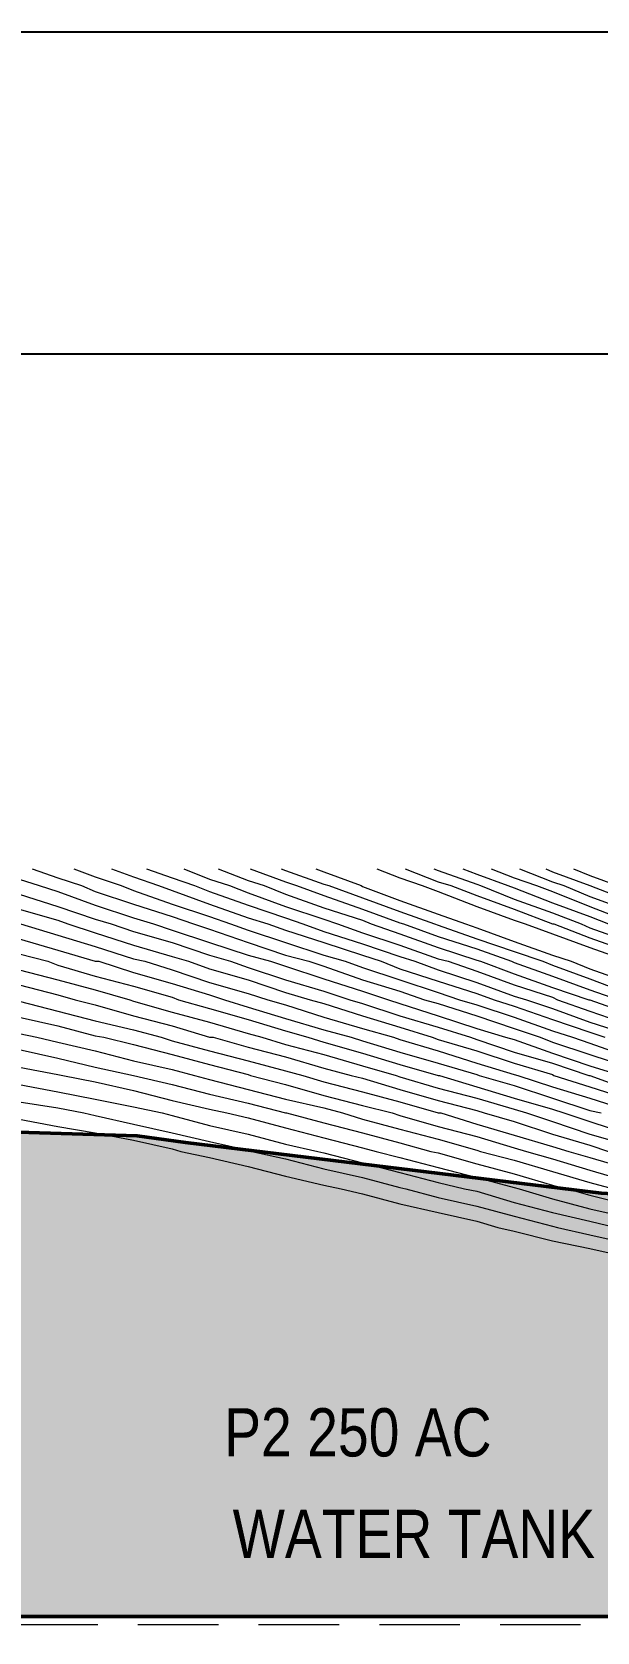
# Model space of a CAD drawing. Header units: metres. Extents: x 199095 to 216734, y 1644234 to 1657008.
# Drawn here: x 201140 to 202018, y 1654515 to 1657000 of the extents above; entities that cross this region are included whole.
import ezdxf

# ---------------------------------------------------------------- set-up
doc = ezdxf.new("R2010")
doc.units = ezdxf.units.M
doc.linetypes.add('DASHED', pattern=[0.75, 0.5, -0.25])
for name, color, linetype in [('250 Ac', 10, 'Continuous'), ('BOUNDARY', 50, 'Continuous'), ('C-ANNO-MATC', 7, 'DASHED'), ('GRID', 7, 'Continuous')]:
    doc.layers.add(name, color=color, linetype=linetype)
doc.layers.add('CONTOURS', color=8, linetype='Continuous', lineweight=9)
doc.layers.add('STREAM', color=141, linetype='Continuous', lineweight=0)
doc.layers.add('Plot hatching', color=7, linetype='Continuous', true_color=0xffffdb)
doc.styles.get("Standard").update_dxf_attribs({"font": 'ARIALN.TTF'})

msp = doc.modelspace()

# ---------------------------------------------------------------- hatches: boundary and pattern name
at = {"layer": 'Plot hatching', "linetype": 'ByBlock'}
h = msp.add_hatch(color=256, dxfattribs=at)
h.dxf.hatch_style = 1
h.paths.add_polyline_path([(202297.6, 1655180.9), (202024.8, 1655196.1), (201379, 1655275.2), (201303.9, 1655285.3), (201016.7, 1655294), (200863.1, 1655255.6), (200863.1, 1654538.4), (201497.3, 1654538.4), (202297.6, 1654538.4)])

# ---------------------------------------------------------------- linework, layer by layer
msp.add_line((199094.7, 1657000), (213843.2, 1657000))
at = {"flags": 128}
msp.add_lwpolyline([(199594.7, 1656500), (213350, 1656500), (213350, 1649831.8)], dxfattribs=at)
at = {"layer": '250 Ac', "linetype": 'ByBlock', "lineweight": 50, "flags": 128}
msp.add_lwpolyline([(202297.6, 1655180.9), (202024.8, 1655196.1), (201379, 1655275.2), (201303.9, 1655285.3), (201016.7, 1655294), (200863.1, 1655255.6), (200863.1, 1654538.4), (201497.3, 1654538.4), (202297.6, 1654538.4)], close=True, dxfattribs=at)
msp.add_lwpolyline([(202297.6, 1654538.4), (201497.3, 1654538.4), (200863.1, 1654538.4)], dxfattribs=at)
at = {"layer": 'BOUNDARY', "linetype": 'ByBlock', "lineweight": 50, "flags": 128}
msp.add_lwpolyline([(203776.6, 1655684.3), (203717.7, 1655701.4), (203634.2, 1655725.3), (203511.3, 1655760.9), (203433.9, 1655781.3), (203339, 1655810), (203266.3, 1655832), (203199.5, 1655850.1), (203113.6, 1655873.8), (203036.9, 1655896.7), (202799.8, 1655182.4), (202727.2, 1655179.3), (202585.9, 1655176), (202360, 1655177.4), (202024.8, 1655196.1), (201379, 1655275.2), (201303.9, 1655285.3), (201016.7, 1655294)], dxfattribs=at)
at = {"layer": 'C-ANNO-MATC', "lineweight": 9, "ltscale": 250, "flags": 128}
msp.add_lwpolyline([(201992.4, 1654525.9), (201496, 1654525.9), (200863.1, 1654525.9)], dxfattribs=at)
at = {"layer": 'CONTOURS', "flags": 128}
for points in [[(201140.6, 1655700), (201180.4, 1655685.9), (201217.1, 1655674.2), (201238.4, 1655664.6), (201298.2, 1655645.2), (201358.1, 1655626), (201391, 1655614.4), (201416.1, 1655606.6), (201476, 1655585.4), (201533.9, 1655566.1), (201570.6, 1655556.5), (201593.8, 1655548.8), (201653.6, 1655527.5), (201711.6, 1655510.1), (201750.2, 1655496.6), (201771.5, 1655490.8), (201831.3, 1655471.5), (201889.3, 1655452.1), (201929.8, 1655438.6), (201949.2, 1655430.9), (202007.1, 1655411.6), (202067, 1655392.2)], [(201205, 1655700), (201238.4, 1655687.8), (201278.9, 1655674.2), (201298.2, 1655666.5), (201358.1, 1655645.2), (201416.1, 1655626), (201448.9, 1655614.4), (201476, 1655604.8), (201533.9, 1655585.4), (201593.8, 1655566.1), (201626.6, 1655556.5), (201653.6, 1655546.8), (201711.6, 1655527.5), (201771.5, 1655508.1), (201804.3, 1655496.6), (201831.3, 1655488.9), (201889.3, 1655469.5), (201949.2, 1655448.2), (201980.1, 1655438.6), (202007.1, 1655429), (202067, 1655407.8)], [(201263.7, 1655700), (201298.2, 1655687.8), (201336.9, 1655674.2), (201358.1, 1655666.5), (201416.1, 1655645.2), (201476, 1655624), (201506.9, 1655614.4), (201533.9, 1655604.8), (201593.8, 1655585.4), (201653.6, 1655566.1), (201682.6, 1655556.5), (201711.6, 1655544.9), (201771.5, 1655525.5), (201831.3, 1655506.2), (201858.4, 1655496.6), (201889.3, 1655486.9), (201949.2, 1655465.8), (202007.1, 1655446.4), (202030.3, 1655438.6)], [(201318.3, 1655700), (201358.1, 1655685.9), (201392.9, 1655674.2), (201416.1, 1655664.6), (201476, 1655643.4), (201533.9, 1655624), (201560.9, 1655614.4), (201593.8, 1655602.8), (201653.6, 1655583.5), (201711.6, 1655564.1), (201734.8, 1655556.5), (201771.5, 1655543), (201831.3, 1655523.6), (201889.3, 1655502.4), (201908.6, 1655496.6), (201949.2, 1655483.1), (202007.1, 1655461.9), (202067, 1655442.5)], [(201375.9, 1655700), (201416.1, 1655683.9), (201447, 1655674.2), (201476, 1655662.6), (201533.9, 1655641.4), (201593.8, 1655622.1), (201615, 1655614.4), (201653.6, 1655600.9), (201711.6, 1655581.6), (201771.5, 1655560.4), (201786.9, 1655556.5), (201831.3, 1655541), (201889.3, 1655519.8), (201949.2, 1655500.5), (201956.9, 1655496.6), (202007.1, 1655479.2), (202067, 1655458)], [(201429.3, 1655700), (201476, 1655682), (201501.1, 1655674.2), (201533.9, 1655660.8), (201593.8, 1655639.5), (201653.6, 1655620.2), (201667.2, 1655614.4), (201711.6, 1655599), (201771.5, 1655577.8), (201831.3, 1655558.4), (201837.1, 1655556.5), (201889.3, 1655537.1), (201949.2, 1655515.9), (202005.2, 1655496.6), (202007.1, 1655496.6), (202067, 1655475.4)], [(201479.4, 1655700), (201533.9, 1655680), (201551.3, 1655674.2), (201593.8, 1655658.8), (201653.6, 1655637.6), (201711.6, 1655616.4), (201717.4, 1655614.4), (201771.5, 1655595.1), (201831.3, 1655575.8), (201885.4, 1655556.5), (201889.3, 1655554.5), (201949.2, 1655533.2), (202007.1, 1655512), (202051.5, 1655496.6)], [(201527.3, 1655700), (201533.9, 1655697.4), (201593.8, 1655676.2), (201601.5, 1655674.2), (201653.6, 1655655), (201711.6, 1655633.8), (201765.7, 1655614.4), (201771.5, 1655612.5), (201831.3, 1655591.2), (201889.3, 1655571.9), (201933.7, 1655556.5), (201949.2, 1655550.6), (202007.1, 1655529.4), (202067, 1655506.2)], [(201581.1, 1655700), (201593.8, 1655695.5), (201651.7, 1655674.2), (201653.6, 1655672.4), (201711.6, 1655651.1), (201771.5, 1655629.9), (201814, 1655614.4), (201831.3, 1655608.6), (201889.3, 1655587.4), (201949.2, 1655566.1), (201978.1, 1655556.5), (202007.1, 1655544.9), (202067, 1655523.6)], [(201676.2, 1655700), (201711.6, 1655685.9), (201746.4, 1655674.2), (201771.5, 1655664.6), (201831.3, 1655641.4), (201889.3, 1655620.2), (201906.7, 1655614.4), (201949.2, 1655599), (202007.1, 1655577.8), (202067, 1655556.5)], [(201720, 1655700), (201771.5, 1655680), (201790.8, 1655674.2), (201831.3, 1655658.8), (201889.3, 1655637.6), (201949.2, 1655614.4), (201951.1, 1655614.4), (202007.1, 1655593.1), (202067, 1655571.9)], [(201764.7, 1655700), (201771.5, 1655697.4), (201831.3, 1655676.2), (201837.1, 1655674.2), (201889.3, 1655653), (201949.2, 1655631.8), (201993.6, 1655614.4), (202007.1, 1655608.6), (202067, 1655587.4)], [(201809.8, 1655700), (201831.3, 1655691.6), (201879.6, 1655674.2), (201889.3, 1655670.4), (201949.2, 1655647.2), (202007.1, 1655626), (202036.1, 1655614.4)], [(201853.9, 1655700), (201889.3, 1655685.9), (201924.1, 1655674.2), (201949.2, 1655664.6), (202007.1, 1655641.4), (202067, 1655618.2)], [(201897.7, 1655700), (201949.2, 1655680), (201966.5, 1655674.2), (202007.1, 1655656.9), (202067, 1655635.6)], [(201938.4, 1655700), (201949.2, 1655695.5), (202007.1, 1655674.2), (202007.1, 1655674.2), (202067, 1655651.1)], [(201981.4, 1655700), (202007.1, 1655689.8), (202049.6, 1655674.2)], [(201120.5, 1655683.9), (201151.5, 1655674.2), (201180.4, 1655664.6), (201238.4, 1655643.4), (201298.2, 1655624), (201329.2, 1655614.4), (201358.1, 1655604.8), (201416.1, 1655585.4), (201476, 1655566.1), (201510.7, 1655556.5), (201533.9, 1655548.8), (201593.8, 1655529.4), (201653.6, 1655510.1), (201694.2, 1655496.6), (201711.6, 1655490.8), (201771.5, 1655471.5), (201831.3, 1655452.1), (201875.8, 1655438.6), (201889.3, 1655434.8), (201949.2, 1655413.5), (202007.1, 1655394.2), (202055.4, 1655378.8)], [(201120.5, 1655660.8), (201180.4, 1655641.4), (201238.4, 1655622.1), (201263.5, 1655614.4), (201298.2, 1655602.8), (201358.1, 1655585.4), (201416.1, 1655566.1), (201448.9, 1655556.5), (201476, 1655546.8), (201533.9, 1655527.5), (201593.8, 1655510.1), (201634.3, 1655496.6), (201653.6, 1655490.8), (201711.6, 1655471.5), (201771.5, 1655454.1), (201821.7, 1655438.6), (201831.3, 1655434.8), (201889.3, 1655415.5), (201949.2, 1655398.1), (202005.2, 1655378.8), (202007.1, 1655378.8), (202067, 1655357.5)], [(201120.5, 1655637.6), (201180.4, 1655620.2), (201195.9, 1655614.4), (201238.4, 1655600.9), (201298.2, 1655581.6), (201358.1, 1655564.1), (201383.2, 1655556.5), (201416.1, 1655544.9), (201476, 1655527.5), (201533.9, 1655508.1), (201572.5, 1655496.6), (201593.8, 1655490.8), (201653.6, 1655471.5), (201711.6, 1655454.1), (201761.8, 1655438.6), (201771.5, 1655434.8), (201831.3, 1655417.4), (201889.3, 1655398.1), (201949.2, 1655380.8), (201951.1, 1655378.8), (202007.1, 1655361.4), (202067, 1655342.1)], [(201122.5, 1655614.4), (201180.4, 1655597), (201238.4, 1655579.6), (201298.2, 1655560.4), (201315.6, 1655556.5), (201358.1, 1655543), (201416.1, 1655523.6), (201476, 1655506.2), (201506.9, 1655496.6), (201533.9, 1655488.9), (201593.8, 1655469.5), (201653.6, 1655452.1), (201701.9, 1655438.6), (201711.6, 1655434.8), (201771.5, 1655417.4), (201831.3, 1655398.1), (201889.3, 1655380.8), (201895.1, 1655378.8), (201949.2, 1655361.4), (202007.1, 1655344), (202067, 1655324.8)], [(201120.5, 1655591.2), (201180.4, 1655573.9), (201238.4, 1655556.5), (201244.2, 1655556.5), (201298.2, 1655539.1), (201358.1, 1655521.8), (201416.1, 1655504.4), (201439.2, 1655496.6), (201476, 1655485), (201533.9, 1655467.6), (201593.8, 1655450.2), (201636.3, 1655438.6), (201653.6, 1655432.9), (201711.6, 1655415.5), (201771.5, 1655398.1), (201831.3, 1655380.8), (201835.2, 1655378.8), (201889.3, 1655363.4), (201949.2, 1655344), (202007.1, 1655324.8), (202024.5, 1655320.9)], [(201120.5, 1655568), (201165, 1655556.5), (201180.4, 1655550.6), (201238.4, 1655533.2), (201298.2, 1655517.9), (201358.1, 1655500.5), (201367.8, 1655496.6), (201416.1, 1655483.1), (201476, 1655465.8), (201533.9, 1655448.2), (201568.7, 1655438.6), (201593.8, 1655430.9), (201653.6, 1655413.5), (201711.6, 1655396.1), (201771.5, 1655378.8), (201773.4, 1655378.8), (201831.3, 1655361.4), (201889.3, 1655344), (201949.2, 1655326.6), (201966.5, 1655320.9), (202007.1, 1655307.4), (202067, 1655288)], [(201120.5, 1655543), (201180.4, 1655527.5), (201238.4, 1655512), (201292.5, 1655496.6), (201298.2, 1655494.6), (201358.1, 1655477.2), (201416.1, 1655461.9), (201476, 1655444.5), (201497.2, 1655438.6), (201533.9, 1655427.1), (201593.8, 1655411.6), (201653.6, 1655394.2), (201705.8, 1655378.8), (201711.6, 1655376.9), (201771.5, 1655359.5), (201831.3, 1655344), (201889.3, 1655326.6), (201908.6, 1655320.9), (201949.2, 1655307.4), (202007.1, 1655288), (202067, 1655270.6)], [(201120.5, 1655519.8), (201180.4, 1655504.4), (201207.5, 1655496.6), (201238.4, 1655488.9), (201298.2, 1655471.5), (201358.1, 1655456), (201416.1, 1655438.6), (201421.9, 1655438.6), (201476, 1655423.2), (201533.9, 1655407.8), (201593.8, 1655390.4), (201636.3, 1655378.8), (201653.6, 1655374.9), (201711.6, 1655357.5), (201771.5, 1655340.1), (201831.3, 1655324.8), (201842.9, 1655320.9), (201889.3, 1655307.4), (201949.2, 1655288), (202007.1, 1655270.6), (202036.1, 1655261)], [(201120.5, 1655494.6), (201180.4, 1655479.2), (201238.4, 1655463.8), (201298.2, 1655450.2), (201340.8, 1655438.6), (201358.1, 1655432.9), (201416.1, 1655417.4), (201476, 1655402), (201533.9, 1655386.5), (201560.9, 1655378.8), (201593.8, 1655369.1), (201653.6, 1655353.6), (201711.6, 1655338.2), (201771.5, 1655320.9), (201775.3, 1655320.9), (201831.3, 1655303.5), (201889.3, 1655286.1), (201949.2, 1655268.8), (201974.3, 1655261), (202007.1, 1655251.4), (202067, 1655234)], [(201120.5, 1655469.5), (201180.4, 1655456), (201238.4, 1655440.6), (201251.9, 1655438.6), (201298.2, 1655427.1), (201358.1, 1655411.6), (201416.1, 1655396.1), (201476, 1655380.8), (201479.8, 1655378.8), (201533.9, 1655365.2), (201593.8, 1655347.9), (201653.6, 1655332.5), (201700, 1655320.9), (201711.6, 1655317), (201771.5, 1655299.6), (201831.3, 1655284.1), (201889.3, 1655266.8), (201908.6, 1655261), (201949.2, 1655249.4), (202007.1, 1655232), (202067, 1655214.6)], [(201120.5, 1655444.5), (201147.6, 1655438.6), (201180.4, 1655430.9), (201238.4, 1655417.4), (201298.2, 1655402), (201358.1, 1655388.5), (201392.9, 1655378.8), (201416.1, 1655373), (201476, 1655357.5), (201533.9, 1655342.1), (201593.8, 1655328.6), (201622.7, 1655320.9), (201653.6, 1655311.2), (201711.6, 1655295.8), (201771.5, 1655280.2), (201831.3, 1655262.9), (201837.1, 1655261), (201889.3, 1655247.5), (201949.2, 1655230.1), (202007.1, 1655212.8), (202043.8, 1655203)], [(201120.5, 1655419.4), (201180.4, 1655405.9), (201238.4, 1655392.2), (201298.2, 1655378.8), (201298.2, 1655378.8), (201358.1, 1655365.2), (201416.1, 1655349.9), (201476, 1655336.2), (201533.9, 1655320.9), (201535.8, 1655320.9), (201593.8, 1655305.4), (201653.6, 1655290), (201711.6, 1655274.5), (201759.9, 1655261), (201771.5, 1655259), (201831.3, 1655241.6), (201889.3, 1655226.2), (201949.2, 1655208.9), (201972.3, 1655203), (202007.1, 1655193.4), (202067, 1655178)], [(201120.5, 1655392.2), (201180.4, 1655380.8), (201188.2, 1655378.8), (201238.4, 1655369.1), (201298.2, 1655355.6), (201358.1, 1655340.1), (201416.1, 1655326.6), (201443.1, 1655320.9), (201476, 1655313.1), (201533.9, 1655297.6), (201593.8, 1655282.2), (201653.6, 1655266.8), (201674.9, 1655261), (201711.6, 1655251.4), (201771.5, 1655235.9), (201831.3, 1655220.4), (201889.3, 1655205), (201897, 1655203), (201949.2, 1655187.6), (202007.1, 1655172.1), (202067, 1655158.6)], [(201120.5, 1655365.2), (201180.4, 1655353.6), (201238.4, 1655342.1), (201298.2, 1655330.5), (201342.7, 1655320.9), (201358.1, 1655317), (201416.1, 1655301.5), (201476, 1655288), (201533.9, 1655272.6), (201584.1, 1655261), (201593.8, 1655259), (201653.6, 1655243.6), (201711.6, 1655228.1), (201771.5, 1655212.8), (201812, 1655203), (201831.3, 1655199.1), (201889.3, 1655181.8), (201949.2, 1655166.4), (202007.1, 1655152.9), (202047.7, 1655143.1)], [(201120.5, 1655338.2), (201180.4, 1655328.6), (201221, 1655320.9), (201238.4, 1655317), (201298.2, 1655303.5), (201358.1, 1655290), (201416.1, 1655276.4), (201476, 1655262.9), (201481.8, 1655261), (201533.9, 1655249.4), (201593.8, 1655234), (201653.6, 1655220.4), (201711.6, 1655205), (201721.2, 1655203), (201771.5, 1655189.5), (201831.3, 1655176), (201889.3, 1655160.6), (201949.2, 1655145.1), (201956.9, 1655143.1), (202007.1, 1655131.6), (202067, 1655118.1)], [(201120.5, 1655311.2), (201180.4, 1655299.6), (201238.4, 1655290), (201298.2, 1655278.4), (201358.1, 1655264.9), (201371.6, 1655261), (201416.1, 1655251.4), (201476, 1655237.8), (201533.9, 1655222.4), (201593.8, 1655208.9), (201620.8, 1655203), (201653.6, 1655195.4), (201711.6, 1655179.9), (201771.5, 1655166.4), (201831.3, 1655152.9), (201864.2, 1655143.1), (201889.3, 1655137.4), (201949.2, 1655122), (202007.1, 1655110.4), (202067, 1655096.9)]]:
    msp.add_lwpolyline(points, dxfattribs=at)
at = {"layer": 'GRID'}
msp.add_line((199594.7, 1656500), (213350, 1656500), dxfattribs=at)
at = {"layer": 'STREAM', "linetype": 'ByBlock', "lineweight": 9}
msp.add_lwpolyline([(199094.7, 1644233.9), (216733.6, 1644233.9), (216733.6, 1657000), (199094.7, 1657000)], close=True, dxfattribs=at)
msp.add_lwpolyline([(213350, 1656500), (199594.7, 1656500), (199594.7, 1644733.9), (216233.6, 1644733.9), (216233.6, 1656500), (213719.5, 1656500)], dxfattribs=at)

# ---------------------------------------------------------------- texts
at = {"layer": '250 Ac', "linetype": 'Continuous'}
msp.add_text('P2 250 AC', height=75, dxfattribs=at).set_placement((201438.8, 1654787.2, -448))
at = {"layer": 'GRID', "linetype": 'Continuous'}
msp.add_text('WATER TANK', height=75, dxfattribs=at).set_placement((201452.1, 1654629.4, -448))

doc.saveas('drawing.dxf')
